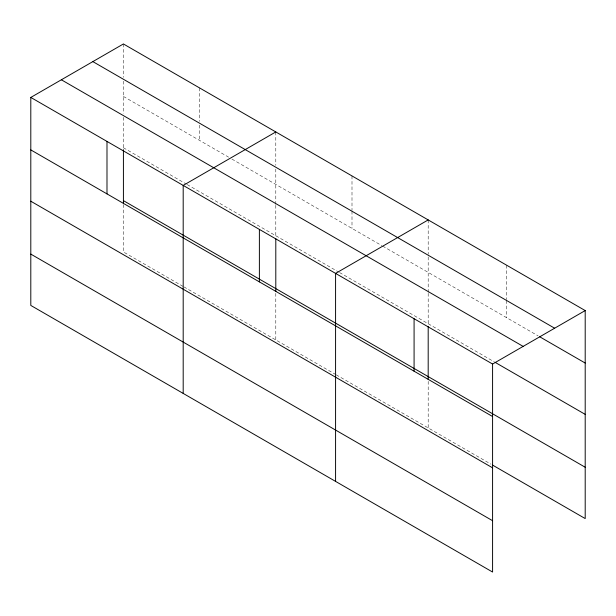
<?xml version="1.0" encoding="UTF-8"?>
<svg xmlns="http://www.w3.org/2000/svg" width="616" height="616" viewBox="0 0 616 616"><rect width="100%" height="100%" fill="white"/><g stroke="black" fill="none" stroke-linecap="round" stroke-linejoin="round"><path stroke-width="0.46" stroke-dasharray="3.08 2.31" d="M275.799 205.32L275.799 237.66M275.799 204.373L275.799 169.154M428.189 293.308L428.189 325.641M428.189 292.354L428.189 255.224M123.416 96.435L228.598 157.157M231.909 159.074L381.812 245.622M382.644 246.1L538.099 335.851M123.416 147.755L186.355 184.099M187.187 184.577L338.746 272.079M339.578 272.557L494.302 361.885M183.044 286.386L123.416 251.959L123.416 204.435M183.868 286.863L335.435 374.366M336.259 374.844L490.998 464.179M506.698 265.25L506.698 299.592M506.698 300.546L506.698 317.717M428.189 219.927L428.189 254.269M428.189 381.35L428.189 427.92M351.998 175.937L351.998 210.279M351.998 211.234L351.998 228.405M275.799 131.947L275.799 165.334M275.799 293.37L275.799 339.94M199.607 87.949L199.607 121.344M199.607 125.156L199.607 140.425M123.416 43.959L123.416 77.354M123.416 81.166L123.416 113.544M123.416 117.34L123.416 149.68"/><path stroke-width="0.92" d="M492.584 467.837L492.584 364.041L30.8 97.428L30.8 305.428L492.584 572.041L492.584 467.837L30.8 201.224M492.646 465.134L585.2 518.572L585.2 310.572L123.416 43.959L30.8 97.428M275.799 131.947L183.191 185.416L183.191 393.408M428.189 219.927L335.581 273.396L335.581 481.389M492.584 364.041L585.2 310.572M92.847 61.608L554.639 328.22M539.747 336.806L585.2 363.047M61.361 79.787L523.153 346.4M495.125 362.362L585.2 414.368M123.416 200.631L585.2 467.244M30.8 149.904L492.584 416.516M30.8 254.1L492.584 520.712M428.189 326.603L428.189 379.448M414.083 318.718L414.083 371.186M275.799 238.623L275.799 291.468M259.382 229.406L259.382 281.874M123.416 149.68L123.416 203.488M106.991 141.426L106.991 193.894"/></g></svg>
